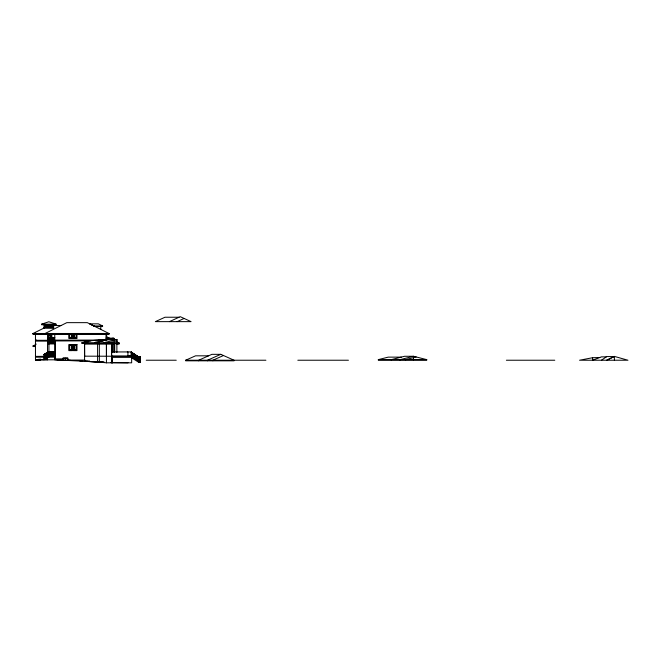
<?xml version="1.0" encoding="UTF-8"?>
<svg xmlns="http://www.w3.org/2000/svg" width="661" height="661" viewBox="0 0 661 661"><rect width="100%" height="100%" fill="white"/><g stroke="black" fill="none" stroke-linecap="round" stroke-linejoin="round"><path stroke-width="0.99" d="M97.58 344.108L97.58 361.997L84.567 361.286L84.567 343.67L84.674 356.172M99.34 344.108L99.34 362.096L106.429 362.823L131.655 362.815L131.655 356.172M106.429 356.172L106.429 344.108L106.429 362.823M111.552 342.902L111.552 362.823L111.552 351.958L131.473 351.925L131.481 356.279M113.675 340.175L113.857 338.341M114.568 342.902L114.568 352.148L114.568 344.108L84.567 344.108M140.198 361.699L138.975 361.699M139 357.13L131.332 352.495M138.984 357.394L138.884 357.056M139.091 357.246L131.374 352.082M50.641 339.184L51.145 338.515L50.641 337.845M601.419 360.228L606.798 356.56L614.077 356.56M47.633 352.487L43.915 354.577L47.526 352.52M43.915 354.577L47.526 352.313M613.986 356.56L606.798 360.228L614.383 356.403L627.95 360.228L579.557 360.228L592.57 357.725L599.734 357.518M45.113 333.524L45.113 334.127L45.113 333.491L66.819 322.651L87.326 322.651L109.032 333.524L109.032 334.127L33.05 334.127L33.05 333.491L44.593 327.749M35.471 346.538L33.058 346.538L33.058 345.934L35.463 344.728M169.447 321.634L180.246 316.685L191.054 321.634L155.376 321.634L164.969 317.239L179.04 317.239M177.181 321.634L184.113 318.453M207.521 360.815L207.521 360.228L220.782 354.321L234.052 360.228L234.052 360.815L185.658 360.815L185.658 360.228L195.557 355.816L208.57 355.816M223.476 355.519L212.892 360.228L212.892 360.815M41.618 324.171L48.848 321.758L56.086 324.163L56.086 324.766L41.618 324.774L41.618 324.171L56.086 324.163M81.857 342.811C93.234 339.068 105.239 340.308 116.98 339.457L116.98 343.406L81.857 343.406L81.857 342.811L116.98 342.811M94.87 343.406L94.87 342.811L104.727 340.308M94.87 342.811L108.082 339.457M116.98 339.457L103.711 342.811L103.711 343.406M116.98 340.82L109.09 342.811L109.09 343.406M391.362 360.228L391.362 359.634L404.573 356.279L413.472 356.279L426.733 359.634L426.733 360.228L378.34 360.228L378.34 359.634L388.255 357.13L401.26 357.13M416.157 356.957L405.581 359.634L405.581 360.228M84.963 342.026L87.971 342.026M95.655 340.754L99.373 340.308L103.281 340.77M95.581 340.77L99.439 340.308M35.463 333.194L35.471 360.228L40.296 359.824L40.296 358.989M116.881 352.453L116.873 343.67L119.286 343.67L119.286 343.067L116.576 341.712M35.471 359.815L47.534 359.7M116.873 343.67L119.286 343.67L116.361 343.67M87.508 361.253L89.698 361.245M44.031 324.171L44.031 327.988L44.626 327.988L44.634 324.774M53.054 325.526L61.093 325.526M93.556 325.956L102.604 325.947L102.604 326.526L95.118 326.534L89.681 323.84L98.34 323.84L102.604 325.947M45.435 326.385L47.452 326.385M47.848 326.385L49.864 326.385M50.261 326.385L52.269 326.385M43.998 327.649L53.673 327.724M44.031 327.988L53.673 327.988L53.673 324.774M33.05 333.491L109.032 333.466L109.032 334.069L33.05 334.094L33.05 333.524L109.032 333.524M48.881 334.474L51.294 334.474L51.294 342.406M48.228 334.623L51.145 334.623L51.145 342.406M48.931 337.688L54.764 337.688M48.931 337.887L54.764 337.887M106.016 338.143L113.857 338.143L113.857 340.398M113.684 338.341L113.395 340.035M106.619 338.746L113.857 338.746M35.463 340.159L36.272 340.159M51.847 340.151L106.619 340.051L106.619 333.367M36.471 340.299L35.463 340.299L47.526 340.299M51.847 340.952L90.689 340.861M35.463 341.109L47.526 341.109M50.641 341.555L48.732 341.555L48.732 335.127L50.641 335.127L50.657 341.712M48.931 341.787L54.764 341.778M47.732 342.357L47.732 338.432L47.807 342.282M47.526 342.406L48.079 342.406M48.228 342.406L51.847 342.406L51.847 333.59M48.931 342.811L54.764 342.811M48.435 342.935L54.764 342.935M116.576 343.067L119.286 343.067M113.857 343.67L119.286 343.67M48.435 343.943L54.764 343.935M35.463 344.141L36.272 344.141M71.702 345.348L69.587 345.348L69.587 349.867L71.702 349.867L71.702 345.348L69.636 345.397L69.636 349.818M74.106 345.339L76.222 345.339L76.222 349.867L74.115 349.867L74.106 345.339L76.172 345.389M33.058 345.934L35.471 345.934M48.939 351.569L54.764 351.561M48.939 351.768L54.764 351.768M127.325 351.949L127.928 351.949L127.928 356.172L131.853 356.172L131.655 357.031L134.092 357.808L134.092 358.584L135.315 358.584L135.315 359.361L136.538 359.361L136.538 360.146L137.761 360.146L137.761 360.923L138.975 360.923M131.556 352.569L131.655 355.709M132.555 353.156L132.555 356.386M133.778 353.957L133.786 357.097M134.398 354.445L134.299 357.584L134.398 354.354M220.733 354.337L211.892 354.337L198.672 360.228L198.672 360.815M135.009 354.85L134.91 357.989M135.216 354.957L135.315 358.188M48.939 355.659L54.764 355.659M136.439 355.75L136.439 358.89M127.325 356.172L111.552 356.172L111.899 342.902M35.471 356.386L47.766 356.337L47.766 357.163M48.765 356.378L54.764 356.378M84.567 356.172L131.853 356.279M137.662 356.643L137.761 359.782M138.066 356.75L137.967 359.89M133.373 356.899L133.472 353.759L133.481 356.99M138.273 357.039L138.372 360.187L138.273 356.948M35.471 357.188L54.764 357.155M131.655 357.378L112.353 357.386L112.353 362.823L112.353 356.18M47.534 357.56L45.122 358.312M138.975 357.527L140.198 357.527M134.91 357.898L135.009 354.75M135.827 358.493L135.926 355.354L135.926 358.584M54.772 358.882L63.01 358.873M137.05 359.295L137.149 356.155L137.05 359.386M38.288 359.824L57.49 359.815M137.761 359.691L137.662 356.552M378.34 359.634L413.472 359.634M413.637 359.634L426.733 359.634M67.835 360.08L84.98 360.071M62.812 360.212L63.01 358.064L67.835 358.055L67.835 360.46M35.471 360.228L40.395 360.228M57.259 360.228L70.306 360.228M146.246 360.228L176.247 360.228M185.658 360.228L265.904 360.228M297.83 360.228L348.421 360.228M506.384 360.228L554.777 360.228M82.914 361.203L79.898 361.055M85.17 361.245L87.359 361.245M96.357 361.997L96.952 361.997M101.307 362.104L104.017 362.104M138.992 362.063L140.198 362.063M131.655 357.808L138.975 362.476L140.198 362.476L140.198 356.923M606.319 356.882L601.419 356.874L592.57 360.228L592.57 357.725M110.709 362.559L128.036 362.815M104.207 362.253L54.772 359.815L54.756 333.846M103.603 362.327L84.98 361.303L89.846 361.27M89.805 323.84L94.019 325.956M106.619 336.738L110.238 338.548M131.374 355.469L139.091 360.633L131.374 355.593M140.049 357.527L140.049 362.476M140 362.063L140 362.476M139.793 357.527L139.793 362.476M139.388 357.527L139.397 362.476M138.992 356.923L138.992 362.476M135.621 355.155L135.621 358.386L135.522 355.155M132.861 353.354L132.762 356.593L132.762 353.354M131.374 351.949L131.374 356.296M131.233 351.949L131.2 356.279M113.659 338.341L113.684 340.035M113.518 338.341L113.518 340.25M112.651 338.143L112.651 338.746M106.016 334.069L106.016 340.861M100.794 326.534L100.794 329.343M76.973 334.078L76.973 338.498L73.354 338.506L73.354 334.078M72.446 334.078L72.446 338.506L68.835 338.506L68.827 334.086M71.694 334.433L71.694 337.746M69.636 334.483L69.636 337.697M67.686 360.452L67.686 358.212L65.497 358.212L65.497 360.344M65.348 360.336L65.348 358.212L63.159 358.212L63.159 360.228M55.367 340.878L55.375 358.882M54.475 337.887L54.483 341.704M54.409 351.768L54.483 355.585M54.004 337.887L54.004 341.704M54.004 351.768L54.004 355.585M53.929 337.887L53.929 341.704M53.929 351.768L53.929 355.585M53.078 324.774L53.078 327.988M52.971 337.887L53.045 341.704M52.979 351.768L53.054 355.585M52.566 337.887L52.574 341.704M52.574 351.768L52.574 355.585M52.492 337.887L52.492 341.704M52.5 351.768L52.5 355.585M52.269 325.377L52.277 327.393M52.012 337.887L52.095 341.704M52.021 351.768L52.095 355.585M51.616 337.887L51.616 341.704M51.616 351.768L51.624 355.585M51.541 337.887L51.541 341.704M51.541 351.768L51.541 355.585M51.269 325.386L51.269 327.393M51.145 351.768L51.071 355.585M50.666 351.768L50.666 355.585M50.583 337.887L50.583 341.712M50.591 351.768L50.591 355.585M50.104 337.887L50.104 341.712M50.186 351.768L50.186 355.585M50.062 325.179L50.062 327.592M49.228 337.887L49.154 341.712M49.154 351.768L49.162 355.585M48.856 325.386L48.856 327.393M48.931 334.086L48.939 357.155M47.65 325.179L47.65 327.592M47.633 352.313L47.691 356.337M47.526 333.59L47.534 359.815M47.452 325.386L47.452 327.393M47.427 352.61L47.352 357.56M47.03 352.867L46.956 357.56M46.625 353.114L46.551 357.56M46.444 325.386L46.444 327.393M46.22 353.371L46.146 358.312M45.824 353.618L45.824 358.312M45.749 353.668L45.749 358.312M45.435 325.386L45.435 327.393M45.419 353.866L45.419 358.312M45.345 353.916L45.345 358.312M45.014 354.122L45.122 359.063L43.915 359.063L43.915 359.824M44.94 354.172L44.948 359.063M44.617 354.37L44.617 359.063M44.543 354.42L44.543 359.063M44.213 354.627L44.213 359.063M44.138 354.668L44.138 359.063M39.09 358.989L39.09 359.815M614.383 356.403L614.383 360.228M413.472 360.228L413.472 356.279L400.202 359.634L400.202 360.228M114.568 344.108L114.568 352.073M112.907 344.108L112.907 352.148L112.907 344.108M52.475 325.179L45.237 325.179L45.237 327.592L52.475 327.592L52.475 325.179M47.501 325.336L45.386 325.336L45.386 327.443L47.501 327.443L47.501 325.336M49.914 325.336L47.799 325.336L47.799 327.443L49.914 327.443L49.914 325.336M52.318 325.328L50.211 325.328L50.211 327.443L52.326 327.443L52.318 325.328M71.842 334.284L69.43 334.284L69.438 337.903L71.842 337.903L71.842 334.284M76.37 334.284L73.958 334.284L73.958 337.903L76.37 337.895L76.37 334.284M71.752 334.375L69.529 334.375L69.529 337.804L71.752 337.804L71.752 334.375M76.213 334.433L74.106 334.433L74.106 337.746L76.222 337.746L76.213 334.433M72.454 344.588L68.835 344.588L68.835 350.619L72.454 350.619L72.454 344.588M76.973 344.588L73.354 344.588L73.354 350.619L76.973 350.619L76.973 344.588M71.851 345.191L69.438 345.191L69.438 350.016L71.851 350.016L71.851 345.191M76.37 345.191L73.958 345.191L73.958 350.016L76.37 350.016L76.37 345.191M131.944 352.759L131.845 355.899L131.944 352.759M132.25 352.957L132.15 356.097L132.25 352.957M133.167 353.552L133.068 356.791L133.167 353.552M134.092 354.156L133.985 357.386L134.092 354.156M134.704 354.552L134.604 357.791L134.704 354.552M136.232 355.643L136.133 358.692L136.232 355.552M131.233 355.816L127.928 355.816L131.316 355.833M136.844 355.949L136.744 359.187L136.844 355.949M137.455 356.353L137.356 359.584L137.455 356.353M140.396 356.519L138.785 356.923L140.396 356.519M138.678 357.147L138.579 360.385L138.678 357.147M53.524 341.704L53.524 337.887L53.45 341.704M53.533 355.585L53.533 351.768L53.458 355.585M49.707 341.712L49.707 337.887L49.633 341.712M49.707 355.585L49.707 351.768L49.633 355.585"/></g></svg>
